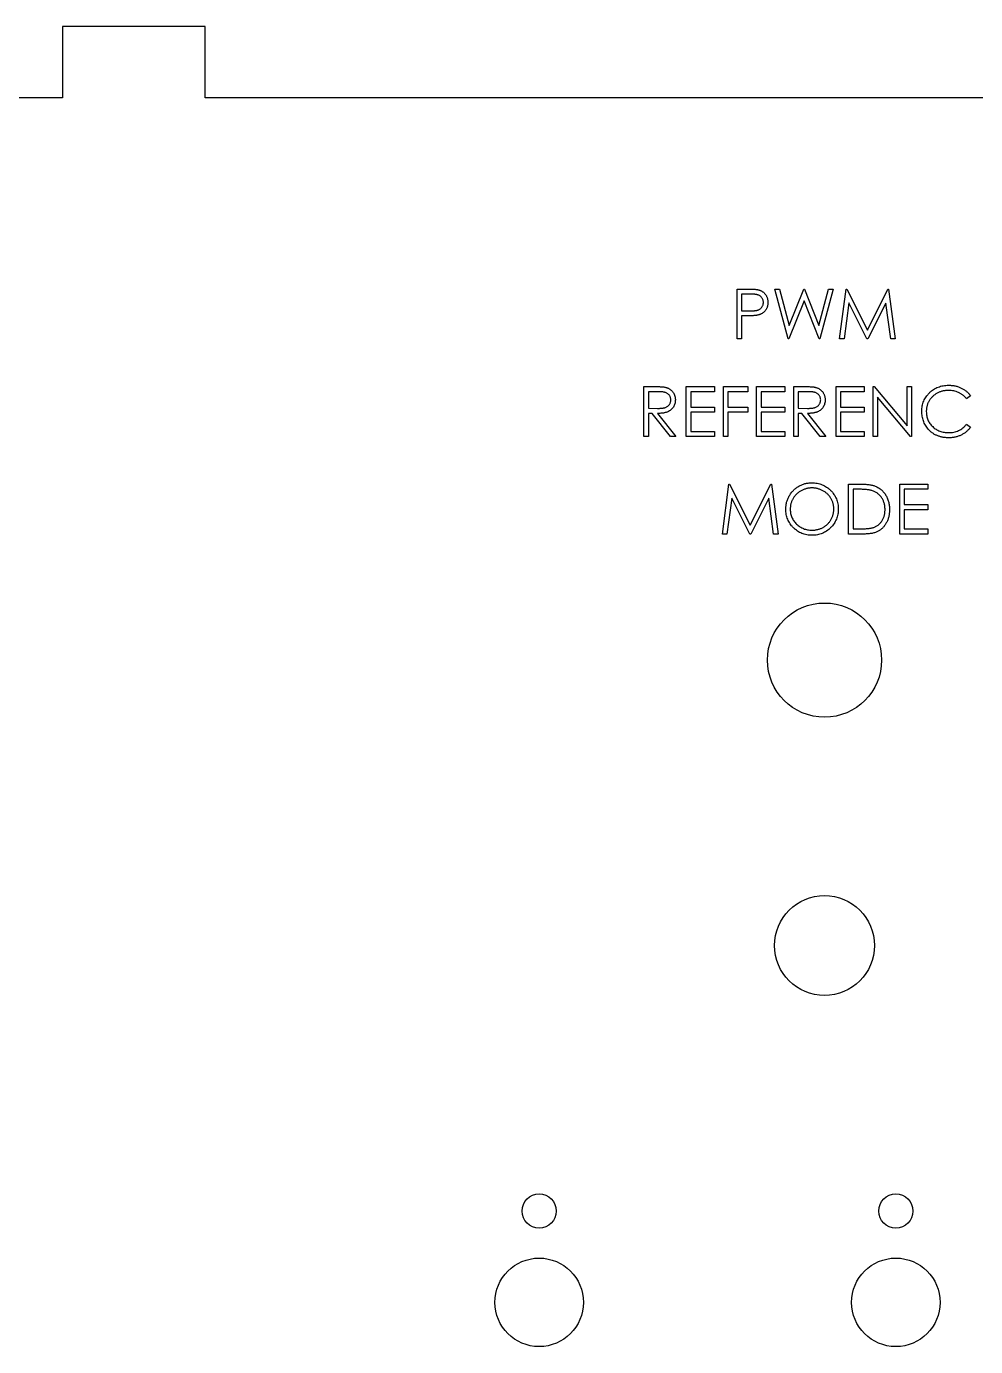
# Model space of a CAD drawing. Header units: millimetres. Extents: x 0 to 1497, y 0 to 497.
# Drawn here: x 539.5 to 606, y 402.2 to 494.7 of the extents above; entities that cross this region are included whole.
import ezdxf

# ---------------------------------------------------------------- set-up
doc = ezdxf.new("R2010")
doc.units = ezdxf.units.MM

msp = doc.modelspace()

# ---------------------------------------------------------------- linework, layer by layer
at = {"color": 7, "linetype": 'Continuous', "lineweight": 25}
for p, q in [((542.017, 494.687), (542.017, 489.687)), ((552.017, 494.687), (542.017, 494.687)), ((552.017, 489.687), (552.017, 494.687)), ((542.017, 489.687), (464.517, 489.687)), ((629.517, 489.687), (552.017, 489.687)), ((589.292, 476.287), (589.979, 476.287)), ((589.292, 472.787), (589.292, 476.287)), ((590.246, 475.928), (589.606, 475.928)), ((589.606, 475.928), (589.606, 474.761)), ((591.94, 476.287), (592.264, 476.287)), ((592.871, 472.787), (591.94, 476.287)), ((592.264, 476.287), (592.949, 473.72)), ((593.981, 475.464), (592.916, 472.787)), ((592.949, 473.72), (593.968, 476.287)), ((593.968, 476.287), (594.014, 476.287)), ((595.034, 472.787), (593.981, 475.464)), ((594.014, 476.287), (595.013, 473.737)), ((595.013, 473.737), (595.702, 476.287)), ((596.023, 476.287), (595.079, 472.787)), ((595.702, 476.287), (596.023, 476.287)), ((596.472, 472.787), (596.934, 476.287)), ((596.934, 476.287), (596.979, 476.287)), ((596.979, 476.287), (598.424, 473.415)), ((598.424, 473.415), (599.865, 476.287)), ((599.865, 476.287), (599.911, 476.287)), ((599.911, 476.287), (600.376, 472.787)), ((589.606, 474.761), (590.219, 474.753)), ((597.122, 475.311), (596.788, 472.787)), ((598.391, 472.787), (597.122, 475.311)), ((599.725, 475.305), (598.461, 472.787)), ((600.06, 472.787), (599.725, 475.305)), ((589.857, 474.402), (589.606, 474.402)), ((589.606, 474.402), (589.606, 472.787)), ((589.606, 472.787), (589.292, 472.787)), ((592.916, 472.787), (592.871, 472.787)), ((595.079, 472.787), (595.034, 472.787)), ((596.788, 472.787), (596.472, 472.787)), ((598.461, 472.787), (598.391, 472.787)), ((600.376, 472.787), (600.06, 472.787)), ((582.763, 469.453), (583.464, 469.453)), ((582.763, 465.953), (582.763, 469.453)), ((583.734, 469.094), (583.077, 469.094)), ((583.077, 469.094), (583.077, 467.928)), ((585.725, 469.453), (587.699, 469.453)), ((585.725, 465.953), (585.725, 469.453)), ((587.699, 469.094), (586.039, 469.094)), ((586.039, 469.094), (586.039, 468.017)), ((587.699, 469.453), (587.699, 469.094)), ((588.327, 469.453), (590.033, 469.453)), ((588.327, 465.953), (588.327, 469.453)), ((590.033, 469.094), (588.642, 469.094)), ((588.642, 469.094), (588.642, 468.017)), ((590.033, 469.453), (590.033, 469.094)), ((590.661, 469.453), (592.635, 469.453)), ((590.661, 465.953), (590.661, 469.453)), ((592.635, 469.094), (590.975, 469.094)), ((590.975, 469.094), (590.975, 468.017)), ((592.635, 469.453), (592.635, 469.094)), ((593.263, 469.453), (593.964, 469.453)), ((593.263, 465.953), (593.263, 469.453)), ((594.234, 469.094), (593.577, 469.094)), ((593.577, 469.094), (593.577, 467.928)), ((596.225, 469.453), (598.199, 469.453)), ((596.225, 465.953), (596.225, 469.453)), ((598.199, 469.094), (596.539, 469.094)), ((596.539, 469.094), (596.539, 468.017)), ((598.199, 469.453), (598.199, 469.094)), ((598.827, 465.953), (598.827, 469.453)), ((598.827, 469.453), (598.893, 469.453)), ((598.893, 469.453), (601.206, 466.699)), ((601.206, 466.699), (601.206, 469.453)), ((601.206, 469.453), (601.52, 469.453)), ((601.52, 469.453), (601.52, 465.953)), ((601.448, 465.953), (599.142, 468.702)), ((599.142, 468.702), (599.142, 465.953)), ((605.648, 468.811), (605.373, 468.601)), ((583.077, 467.928), (583.718, 467.923)), ((583.333, 467.569), (583.077, 467.569)), ((583.077, 467.569), (583.077, 465.953)), ((584.619, 465.953), (583.333, 467.569)), ((583.721, 467.569), (585.007, 465.953)), ((586.039, 468.017), (587.699, 468.017)), ((587.699, 467.659), (586.039, 467.659)), ((586.039, 467.659), (586.039, 466.312)), ((587.699, 468.017), (587.699, 467.659)), ((588.642, 468.017), (590.033, 468.017)), ((590.033, 467.659), (588.642, 467.659)), ((588.642, 467.659), (588.642, 465.953)), ((590.033, 468.017), (590.033, 467.659)), ((590.975, 468.017), (592.635, 468.017)), ((592.635, 467.659), (590.975, 467.659)), ((590.975, 467.659), (590.975, 466.312)), ((592.635, 468.017), (592.635, 467.659)), ((593.577, 467.928), (594.218, 467.923)), ((593.833, 467.569), (593.577, 467.569)), ((593.577, 467.569), (593.577, 465.953)), ((595.119, 465.953), (593.833, 467.569)), ((594.221, 467.569), (595.507, 465.953)), ((596.539, 468.017), (598.199, 468.017)), ((596.539, 467.659), (596.539, 466.312)), ((598.199, 467.659), (596.539, 467.659)), ((598.199, 468.017), (598.199, 467.659)), ((586.039, 466.312), (587.699, 466.312)), ((587.699, 466.312), (587.699, 465.953)), ((590.975, 466.312), (592.635, 466.312)), ((592.635, 466.312), (592.635, 465.953)), ((596.539, 466.312), (598.199, 466.312)), ((598.199, 466.312), (598.199, 465.953)), ((605.373, 466.806), (605.648, 466.598)), ((583.077, 465.953), (582.763, 465.953)), ((585.007, 465.953), (584.619, 465.953)), ((587.699, 465.953), (585.725, 465.953)), ((588.642, 465.953), (588.327, 465.953)), ((592.635, 465.953), (590.661, 465.953)), ((593.577, 465.953), (593.263, 465.953)), ((595.507, 465.953), (595.119, 465.953)), ((598.199, 465.953), (596.225, 465.953)), ((599.142, 465.953), (598.827, 465.953)), ((601.52, 465.953), (601.448, 465.953)), ((588.26, 459.12), (588.722, 462.62)), ((588.722, 462.62), (588.767, 462.62)), ((588.767, 462.62), (590.212, 459.748)), ((590.212, 459.748), (591.654, 462.62)), ((591.654, 462.62), (591.699, 462.62)), ((591.699, 462.62), (592.164, 459.12)), ((597.1, 459.12), (597.1, 462.62)), ((597.1, 462.62), (597.807, 462.62)), ((600.69, 462.62), (602.664, 462.62)), ((600.69, 459.12), (600.69, 462.62)), ((602.664, 462.62), (602.664, 462.261)), ((588.911, 461.644), (588.576, 459.12)), ((590.179, 459.12), (588.911, 461.644)), ((591.513, 461.638), (590.25, 459.12)), ((591.848, 459.12), (591.513, 461.638)), ((597.66, 462.261), (597.414, 462.261)), ((597.414, 462.261), (597.414, 459.479)), ((601.004, 462.261), (601.004, 461.184)), ((602.664, 462.261), (601.004, 462.261)), ((601.004, 461.184), (602.664, 461.184)), ((601.004, 460.825), (601.004, 459.479)), ((602.664, 460.825), (601.004, 460.825)), ((602.664, 461.184), (602.664, 460.825)), ((588.576, 459.12), (588.26, 459.12)), ((590.25, 459.12), (590.179, 459.12)), ((592.164, 459.12), (591.848, 459.12)), ((598.185, 459.12), (597.1, 459.12)), ((597.414, 459.479), (597.816, 459.479)), ((602.664, 459.12), (600.69, 459.12)), ((601.004, 459.479), (602.664, 459.479)), ((602.664, 459.479), (602.664, 459.12))]:
    msp.add_line(p, q, dxfattribs=at)
for centre, radius in [((595.417, 450.287), 4), ((595.417, 430.287), 3.5), ((575.417, 411.687), 1.2), ((600.417, 411.687), 1.2), ((575.417, 405.287), 3.1), ((600.417, 405.287), 3.1)]:
    msp.add_circle(centre, radius, dxfattribs=at)
for points, knots in [([(589.979, 476.287), (590.026, 476.287), (590.116, 476.287), (590.246, 476.284), (590.364, 476.28), (590.469, 476.274), (590.563, 476.267), (590.645, 476.258), (590.715, 476.248), (590.757, 476.239), (590.776, 476.234)], [0, 0, 0, 0, 0.176956, 0.339055, 0.486318, 0.618781, 0.735619, 0.838742, 0.926457, 1, 1, 1, 1]), ([(591.132, 475.347), (591.131, 475.375), (591.128, 475.431), (591.11, 475.513), (591.078, 475.591), (591.035, 475.664), (590.982, 475.73), (590.921, 475.787), (590.851, 475.834), (590.786, 475.864), (590.729, 475.882), (590.678, 475.894), (590.622, 475.905), (590.559, 475.913), (590.49, 475.92), (590.415, 475.925), (590.333, 475.928), (590.276, 475.928), (590.246, 475.928)], [0, 0, 0, 0, 0.070044, 0.139238, 0.208197, 0.279173, 0.349987, 0.418354, 0.48761, 0.557411, 0.59533, 0.637964, 0.685913, 0.738185, 0.796103, 0.858517, 0.926658, 1, 1, 1, 1]), ([(590.776, 476.234), (590.8, 476.228), (590.848, 476.214), (590.917, 476.188), (590.982, 476.157), (591.045, 476.122), (591.103, 476.08), (591.159, 476.035), (591.211, 475.984), (591.259, 475.929), (591.303, 475.87), (591.341, 475.806), (591.373, 475.739), (591.401, 475.668), (591.42, 475.593), (591.435, 475.515), (591.445, 475.433), (591.446, 475.376), (591.446, 475.348)], [0, 0, 0, 0, 0.062481, 0.12349, 0.183411, 0.243153, 0.302127, 0.36171, 0.421842, 0.482932, 0.544552, 0.605681, 0.66768, 0.729984, 0.794551, 0.860346, 0.928907, 1, 1, 1, 1]), ([(590.219, 474.753), (590.249, 474.753), (590.307, 474.753), (590.39, 474.757), (590.468, 474.762), (590.539, 474.769), (590.604, 474.778), (590.662, 474.788), (590.715, 474.802), (590.776, 474.82), (590.844, 474.852), (590.918, 474.899), (590.981, 474.958), (591.035, 475.024), (591.078, 475.098), (591.11, 475.177), (591.128, 475.261), (591.131, 475.318), (591.132, 475.347)], [0, 0, 0, 0, 0.072538, 0.140034, 0.202496, 0.260575, 0.313228, 0.361583, 0.404878, 0.444127, 0.5164, 0.586507, 0.655085, 0.724384, 0.793974, 0.861638, 0.930111, 1, 1, 1, 1]), ([(591.446, 475.348), (591.446, 475.319), (591.445, 475.263), (591.435, 475.18), (591.422, 475.102), (591.401, 475.027), (591.374, 474.956), (591.343, 474.889), (591.305, 474.826), (591.261, 474.767), (591.213, 474.712), (591.159, 474.661), (591.102, 474.616), (591.04, 474.575), (590.973, 474.539), (590.902, 474.507), (590.826, 474.481), (590.774, 474.467), (590.748, 474.46)], [0, 0, 0, 0, 0.070119, 0.137192, 0.202016, 0.264631, 0.326117, 0.38601, 0.445812, 0.505298, 0.564633, 0.624283, 0.683902, 0.743953, 0.805388, 0.868388, 0.933084, 1, 1, 1, 1]), ([(590.748, 474.46), (590.726, 474.455), (590.678, 474.445), (590.599, 474.433), (590.506, 474.424), (590.401, 474.416), (590.284, 474.41), (590.153, 474.405), (590.009, 474.402), (589.909, 474.402), (589.857, 474.402)], [0, 0, 0, 0, 0.075173, 0.164746, 0.268017, 0.385912, 0.517789, 0.663691, 0.824413, 1, 1, 1, 1]), ([(583.464, 469.453), (583.511, 469.453), (583.6, 469.453), (583.729, 469.451), (583.846, 469.446), (583.951, 469.442), (584.044, 469.435), (584.126, 469.428), (584.195, 469.418), (584.238, 469.41), (584.257, 469.406)], [0, 0, 0, 0, 0.176258, 0.338434, 0.484822, 0.617158, 0.734698, 0.837385, 0.926372, 1, 1, 1, 1]), ([(584.648, 468.518), (584.647, 468.546), (584.644, 468.602), (584.625, 468.684), (584.592, 468.761), (584.548, 468.833), (584.494, 468.898), (584.43, 468.954), (584.36, 469.001), (584.293, 469.03), (584.234, 469.048), (584.183, 469.061), (584.124, 469.071), (584.059, 469.08), (583.988, 469.087), (583.909, 469.091), (583.823, 469.094), (583.764, 469.094), (583.734, 469.094)], [0, 0, 0, 0, 0.068814, 0.136365, 0.204019, 0.273064, 0.342913, 0.410965, 0.479169, 0.549308, 0.587652, 0.630647, 0.678879, 0.731934, 0.791111, 0.855283, 0.925086, 1, 1, 1, 1]), ([(584.257, 469.406), (584.282, 469.399), (584.333, 469.387), (584.406, 469.36), (584.475, 469.33), (584.541, 469.294), (584.603, 469.252), (584.661, 469.206), (584.716, 469.155), (584.766, 469.098), (584.813, 469.038), (584.853, 468.973), (584.887, 468.905), (584.914, 468.834), (584.936, 468.76), (584.951, 468.682), (584.961, 468.601), (584.962, 468.545), (584.962, 468.517)], [0, 0, 0, 0, 0.064217, 0.127064, 0.188745, 0.249132, 0.309453, 0.369827, 0.43065, 0.492352, 0.554072, 0.61569, 0.676798, 0.738439, 0.801317, 0.865185, 0.931641, 1, 1, 1, 1]), ([(593.964, 469.453), (594.011, 469.453), (594.1, 469.453), (594.229, 469.451), (594.346, 469.446), (594.451, 469.442), (594.544, 469.435), (594.626, 469.428), (594.695, 469.418), (594.738, 469.41), (594.757, 469.406)], [0, 0, 0, 0, 0.176258, 0.338434, 0.484822, 0.617158, 0.734698, 0.837385, 0.926372, 1, 1, 1, 1]), ([(595.148, 468.518), (595.147, 468.546), (595.144, 468.602), (595.125, 468.684), (595.092, 468.761), (595.048, 468.833), (594.994, 468.898), (594.93, 468.954), (594.86, 469.001), (594.793, 469.03), (594.734, 469.048), (594.683, 469.061), (594.624, 469.071), (594.559, 469.08), (594.488, 469.087), (594.409, 469.091), (594.323, 469.094), (594.264, 469.094), (594.234, 469.094)], [0, 0, 0, 0, 0.068814, 0.136365, 0.204019, 0.273064, 0.342913, 0.410965, 0.479169, 0.549308, 0.587652, 0.630647, 0.678879, 0.731934, 0.791111, 0.855283, 0.925086, 1, 1, 1, 1]), ([(594.757, 469.406), (594.782, 469.399), (594.833, 469.387), (594.906, 469.36), (594.975, 469.33), (595.041, 469.294), (595.103, 469.252), (595.161, 469.206), (595.216, 469.155), (595.266, 469.098), (595.313, 469.038), (595.353, 468.973), (595.387, 468.905), (595.414, 468.834), (595.436, 468.76), (595.451, 468.682), (595.461, 468.601), (595.462, 468.545), (595.462, 468.517)], [0, 0, 0, 0, 0.064217, 0.127064, 0.188745, 0.249132, 0.309453, 0.369827, 0.43065, 0.492352, 0.554072, 0.61569, 0.676798, 0.738439, 0.801317, 0.865185, 0.931641, 1, 1, 1, 1]), ([(602.238, 467.724), (602.239, 467.787), (602.242, 467.911), (602.268, 468.092), (602.31, 468.266), (602.37, 468.433), (602.445, 468.592), (602.538, 468.743), (602.648, 468.886), (602.773, 469.02), (602.911, 469.143), (603.058, 469.251), (603.215, 469.34), (603.379, 469.415), (603.553, 469.473), (603.735, 469.513), (603.925, 469.538), (604.055, 469.542), (604.121, 469.543)], [0, 0, 0, 0, 0.064558, 0.127014, 0.187955, 0.248014, 0.307748, 0.368235, 0.42947, 0.492743, 0.556258, 0.618217, 0.679655, 0.741246, 0.803415, 0.866815, 0.932328, 1, 1, 1, 1]), ([(604.101, 469.184), (604.066, 469.184), (603.996, 469.183), (603.893, 469.172), (603.791, 469.157), (603.691, 469.135), (603.594, 469.107), (603.498, 469.074), (603.404, 469.033), (603.313, 468.987), (603.225, 468.935), (603.142, 468.879), (603.064, 468.819), (602.991, 468.754), (602.923, 468.685), (602.86, 468.612), (602.803, 468.534), (602.75, 468.453), (602.703, 468.368), (602.663, 468.28), (602.628, 468.19), (602.601, 468.097), (602.579, 468.001), (602.564, 467.903), (602.553, 467.802), (602.552, 467.734), (602.552, 467.7)], [0, 0, 0, 0, 0.043955, 0.087502, 0.130463, 0.172752, 0.215403, 0.25765, 0.300153, 0.343121, 0.385925, 0.427686, 0.468818, 0.509492, 0.549883, 0.58998, 0.630405, 0.670869, 0.711384, 0.751627, 0.791776, 0.832459, 0.873319, 0.914543, 0.956924, 1, 1, 1, 1]), ([(605.373, 468.601), (605.354, 468.624), (605.315, 468.671), (605.252, 468.736), (605.187, 468.797), (605.119, 468.854), (605.047, 468.906), (604.973, 468.954), (604.896, 468.997), (604.789, 469.05), (604.649, 469.104), (604.474, 469.15), (604.29, 469.179), (604.165, 469.183), (604.101, 469.184)], [0, 0, 0, 0, 0.063163, 0.125475, 0.187121, 0.248294, 0.309295, 0.36985, 0.430973, 0.492456, 0.616148, 0.740844, 0.868183, 1, 1, 1, 1]), ([(604.121, 469.543), (604.161, 469.543), (604.241, 469.542), (604.359, 469.532), (604.473, 469.517), (604.585, 469.496), (604.694, 469.47), (604.8, 469.435), (604.903, 469.396), (605.003, 469.351), (605.098, 469.301), (605.19, 469.246), (605.278, 469.185), (605.361, 469.121), (605.44, 469.05), (605.515, 468.976), (605.584, 468.896), (605.627, 468.839), (605.648, 468.811)], [0, 0, 0, 0, 0.0685475, 0.1356829, 0.201215, 0.2656822, 0.3292668, 0.3923954, 0.4550698, 0.5171269, 0.57879, 0.6397399, 0.7001915, 0.7598062, 0.8196283, 0.8793548, 0.9395116, 1, 1, 1, 1]), ([(583.718, 467.923), (583.748, 467.923), (583.806, 467.923), (583.89, 467.927), (583.968, 467.931), (584.04, 467.938), (584.106, 467.947), (584.166, 467.958), (584.22, 467.972), (584.283, 467.992), (584.353, 468.024), (584.43, 468.07), (584.495, 468.129), (584.549, 468.196), (584.594, 468.269), (584.625, 468.349), (584.644, 468.432), (584.647, 468.489), (584.648, 468.518)], [0, 0, 0, 0, 0.071668, 0.138913, 0.201185, 0.259124, 0.312255, 0.360682, 0.405086, 0.445102, 0.518778, 0.589462, 0.658462, 0.727283, 0.796322, 0.863175, 0.930949, 1, 1, 1, 1]), ([(584.962, 468.517), (584.961, 468.471), (584.958, 468.38), (584.931, 468.248), (584.887, 468.125), (584.827, 468.01), (584.75, 467.907), (584.658, 467.817), (584.55, 467.741), (584.449, 467.689), (584.361, 467.655), (584.288, 467.632), (584.208, 467.613), (584.123, 467.597), (584.031, 467.585), (583.933, 467.576), (583.829, 467.57), (583.758, 467.569), (583.721, 467.569)], [0, 0, 0, 0, 0.07878, 0.153721, 0.226714, 0.299191, 0.37119, 0.443006, 0.516689, 0.593217, 0.633873, 0.676989, 0.7229, 0.771959, 0.824211, 0.879379, 0.937948, 1, 1, 1, 1]), ([(594.218, 467.923), (594.248, 467.923), (594.306, 467.923), (594.39, 467.927), (594.468, 467.931), (594.54, 467.938), (594.606, 467.947), (594.666, 467.958), (594.72, 467.972), (594.783, 467.992), (594.853, 468.024), (594.93, 468.07), (594.995, 468.129), (595.049, 468.196), (595.094, 468.269), (595.125, 468.349), (595.144, 468.432), (595.147, 468.489), (595.148, 468.518)], [0, 0, 0, 0, 0.071668, 0.138913, 0.201185, 0.259124, 0.312255, 0.360682, 0.405086, 0.445102, 0.518778, 0.589462, 0.658462, 0.727283, 0.796322, 0.863175, 0.930949, 1, 1, 1, 1]), ([(595.462, 468.517), (595.461, 468.471), (595.458, 468.38), (595.431, 468.248), (595.387, 468.125), (595.327, 468.01), (595.25, 467.907), (595.158, 467.817), (595.05, 467.741), (594.949, 467.689), (594.861, 467.655), (594.788, 467.632), (594.708, 467.613), (594.623, 467.597), (594.531, 467.585), (594.433, 467.576), (594.329, 467.57), (594.258, 467.569), (594.221, 467.569)], [0, 0, 0, 0, 0.07878, 0.153721, 0.226714, 0.299191, 0.37119, 0.443006, 0.516689, 0.593217, 0.633873, 0.676989, 0.7229, 0.771959, 0.824211, 0.879379, 0.937948, 1, 1, 1, 1]), ([(602.682, 466.476), (602.646, 466.519), (602.576, 466.606), (602.486, 466.746), (602.408, 466.893), (602.346, 467.046), (602.297, 467.206), (602.263, 467.373), (602.242, 467.546), (602.239, 467.664), (602.238, 467.724)], [0, 0, 0, 0, 0.124329, 0.247156, 0.36878, 0.490734, 0.613614, 0.738958, 0.867311, 1, 1, 1, 1]), ([(602.552, 467.7), (602.553, 467.648), (602.556, 467.547), (602.578, 467.398), (602.611, 467.255), (602.661, 467.12), (602.723, 466.99), (602.801, 466.868), (602.892, 466.751), (602.996, 466.644), (603.111, 466.545), (603.234, 466.458), (603.364, 466.386), (603.502, 466.326), (603.647, 466.279), (603.799, 466.247), (603.959, 466.226), (604.068, 466.224), (604.123, 466.223)], [0, 0, 0, 0, 0.0643232, 0.1262901, 0.1867265, 0.2461464, 0.3055756, 0.3654294, 0.4263263, 0.4888399, 0.551725, 0.6139186, 0.6754838, 0.7373339, 0.800229, 0.8645023, 0.9310407, 1, 1, 1, 1]), ([(604.125, 465.864), (604.087, 465.864), (604.013, 465.864), (603.903, 465.873), (603.796, 465.884), (603.692, 465.902), (603.591, 465.922), (603.494, 465.949), (603.399, 465.98), (603.307, 466.016), (603.218, 466.056), (603.132, 466.102), (603.049, 466.153), (602.969, 466.207), (602.892, 466.267), (602.819, 466.332), (602.748, 466.401), (602.704, 466.451), (602.682, 466.476)], [0, 0, 0, 0, 0.069663, 0.13775, 0.203917, 0.26878, 0.332414, 0.394754, 0.45618, 0.516996, 0.577396, 0.637198, 0.696999, 0.756756, 0.816554, 0.876948, 0.938132, 1, 1, 1, 1]), ([(604.123, 466.223), (604.184, 466.224), (604.304, 466.228), (604.481, 466.256), (604.65, 466.301), (604.811, 466.365), (604.964, 466.448), (605.11, 466.549), (605.248, 466.668), (605.331, 466.759), (605.373, 466.806)], [0, 0, 0, 0, 0.128515, 0.252949, 0.374755, 0.49594, 0.617181, 0.740909, 0.867811, 1, 1, 1, 1]), ([(605.648, 466.598), (605.626, 466.569), (605.582, 466.512), (605.51, 466.432), (605.435, 466.356), (605.355, 466.286), (605.272, 466.22), (605.184, 466.16), (605.092, 466.105), (604.997, 466.054), (604.898, 466.009), (604.796, 465.971), (604.691, 465.937), (604.584, 465.91), (604.473, 465.889), (604.36, 465.875), (604.243, 465.865), (604.165, 465.864), (604.125, 465.864)], [0, 0, 0, 0, 0.061674, 0.123053, 0.183475, 0.243727, 0.304279, 0.364863, 0.425946, 0.487391, 0.54922, 0.611144, 0.673529, 0.736961, 0.800785, 0.866013, 0.932101, 1, 1, 1, 1]), ([(592.702, 460.855), (592.703, 460.896), (592.704, 460.979), (592.717, 461.102), (592.735, 461.223), (592.762, 461.341), (592.797, 461.457), (592.838, 461.571), (592.888, 461.683), (592.945, 461.791), (593.008, 461.896), (593.078, 461.995), (593.152, 462.089), (593.233, 462.175), (593.319, 462.257), (593.41, 462.333), (593.507, 462.403), (593.609, 462.467), (593.715, 462.524), (593.824, 462.573), (593.934, 462.616), (594.047, 462.65), (594.162, 462.677), (594.28, 462.695), (594.399, 462.708), (594.479, 462.709), (594.52, 462.71)], [0, 0, 0, 0, 0.043209, 0.085873, 0.12812, 0.170152, 0.211918, 0.253753, 0.296006, 0.338443, 0.381015, 0.42282, 0.464089, 0.505126, 0.545975, 0.586985, 0.628339, 0.670084, 0.711992, 0.753039, 0.794049, 0.834886, 0.875498, 0.916547, 0.958004, 1, 1, 1, 1]), ([(594.52, 462.71), (594.585, 462.708), (594.712, 462.705), (594.899, 462.68), (595.078, 462.638), (595.249, 462.581), (595.412, 462.505), (595.566, 462.413), (595.713, 462.305), (595.849, 462.18), (595.974, 462.045), (596.083, 461.9), (596.175, 461.748), (596.251, 461.587), (596.31, 461.419), (596.351, 461.243), (596.377, 461.06), (596.38, 460.935), (596.382, 460.871)], [0, 0, 0, 0, 0.06657, 0.130749, 0.1934128, 0.2549894, 0.3161136, 0.3772618, 0.4394008, 0.5029706, 0.566525, 0.6282311, 0.6890906, 0.7493447, 0.8101696, 0.8716098, 0.9348692, 1, 1, 1, 1]), ([(597.807, 462.62), (597.868, 462.62), (597.987, 462.619), (598.158, 462.613), (598.317, 462.604), (598.463, 462.59), (598.595, 462.573), (598.714, 462.551), (598.821, 462.526), (598.886, 462.504), (598.917, 462.494)], [0, 0, 0, 0, 0.164289, 0.317406, 0.458844, 0.589367, 0.707831, 0.81577, 0.91288, 1, 1, 1, 1]), ([(594.535, 462.351), (594.502, 462.35), (594.436, 462.35), (594.338, 462.339), (594.241, 462.324), (594.145, 462.302), (594.051, 462.273), (593.958, 462.239), (593.866, 462.198), (593.776, 462.151), (593.689, 462.1), (593.607, 462.043), (593.53, 461.982), (593.458, 461.916), (593.39, 461.847), (593.327, 461.773), (593.269, 461.694), (593.217, 461.612), (593.17, 461.526), (593.128, 461.438), (593.094, 461.346), (593.066, 461.253), (593.043, 461.157), (593.028, 461.059), (593.018, 460.958), (593.017, 460.89), (593.017, 460.856)], [0, 0, 0, 0, 0.042023, 0.083645, 0.124984, 0.166247, 0.207702, 0.249631, 0.291742, 0.334743, 0.37746, 0.419556, 0.461044, 0.502096, 0.542891, 0.583801, 0.624864, 0.666225, 0.707399, 0.748557, 0.789655, 0.83074, 0.87207, 0.913993, 0.956498, 1, 1, 1, 1]), ([(596.068, 460.872), (596.067, 460.906), (596.067, 460.973), (596.056, 461.073), (596.041, 461.17), (596.019, 461.265), (595.991, 461.357), (595.957, 461.446), (595.916, 461.533), (595.869, 461.618), (595.816, 461.699), (595.759, 461.777), (595.696, 461.849), (595.628, 461.919), (595.555, 461.983), (595.476, 462.043), (595.393, 462.1), (595.305, 462.151), (595.215, 462.198), (595.122, 462.239), (595.027, 462.273), (594.932, 462.302), (594.834, 462.324), (594.736, 462.339), (594.636, 462.35), (594.569, 462.35), (594.535, 462.351)], [0, 0, 0, 0, 0.042915, 0.08513, 0.126473, 0.167453, 0.207976, 0.248249, 0.28875, 0.32967, 0.370537, 0.411129, 0.451819, 0.492406, 0.533486, 0.575263, 0.617441, 0.660672, 0.70394, 0.746868, 0.789079, 0.831104, 0.873238, 0.915166, 0.957381, 1, 1, 1, 1]), ([(598.736, 462.163), (598.706, 462.171), (598.644, 462.188), (598.542, 462.207), (598.427, 462.224), (598.3, 462.238), (598.158, 462.248), (598.004, 462.255), (597.837, 462.261), (597.72, 462.261), (597.66, 462.261)], [0, 0, 0, 0, 0.084319, 0.179285, 0.286583, 0.405111, 0.535593, 0.67819, 0.832976, 1, 1, 1, 1]), ([(599.658, 460.827), (599.657, 460.868), (599.656, 460.948), (599.643, 461.066), (599.625, 461.179), (599.598, 461.288), (599.564, 461.393), (599.521, 461.493), (599.473, 461.589), (599.415, 461.679), (599.351, 461.764), (599.281, 461.842), (599.205, 461.913), (599.124, 461.978), (599.035, 462.035), (598.941, 462.085), (598.841, 462.128), (598.771, 462.151), (598.736, 462.163)], [0, 0, 0, 0, 0.070151, 0.137813, 0.203226, 0.267174, 0.330024, 0.391794, 0.453084, 0.514334, 0.575, 0.634865, 0.694116, 0.753442, 0.813126, 0.87408, 0.936007, 1, 1, 1, 1]), ([(598.917, 462.494), (598.958, 462.478), (599.038, 462.448), (599.152, 462.39), (599.259, 462.325), (599.36, 462.252), (599.453, 462.169), (599.541, 462.08), (599.621, 461.982), (599.694, 461.876), (599.759, 461.763), (599.817, 461.645), (599.864, 461.521), (599.903, 461.392), (599.934, 461.258), (599.956, 461.119), (599.97, 460.974), (599.971, 460.876), (599.972, 460.826)], [0, 0, 0, 0, 0.061545, 0.121694, 0.181155, 0.239875, 0.298702, 0.357647, 0.417605, 0.478494, 0.540407, 0.602345, 0.665004, 0.728559, 0.793651, 0.860534, 0.929236, 1, 1, 1, 1]), ([(594.548, 459.03), (594.484, 459.032), (594.359, 459.035), (594.176, 459.061), (594, 459.102), (593.831, 459.161), (593.67, 459.236), (593.517, 459.328), (593.371, 459.438), (593.235, 459.562), (593.11, 459.697), (593.001, 459.842), (592.909, 459.994), (592.834, 460.153), (592.774, 460.318), (592.733, 460.491), (592.707, 460.67), (592.704, 460.793), (592.702, 460.855)], [0, 0, 0, 0, 0.065819, 0.129747, 0.192072, 0.253459, 0.31457, 0.37628, 0.439026, 0.503267, 0.567493, 0.629705, 0.691, 0.751452, 0.812004, 0.87315, 0.935635, 1, 1, 1, 1]), ([(593.017, 460.856), (593.018, 460.805), (593.02, 460.706), (593.042, 460.56), (593.076, 460.42), (593.126, 460.287), (593.188, 460.158), (593.265, 460.036), (593.357, 459.921), (593.46, 459.812), (593.574, 459.714), (593.694, 459.627), (593.82, 459.553), (593.952, 459.494), (594.09, 459.446), (594.233, 459.414), (594.382, 459.392), (594.484, 459.39), (594.535, 459.389)], [0, 0, 0, 0, 0.064504, 0.126899, 0.187747, 0.24815, 0.308586, 0.369583, 0.431827, 0.49618, 0.560668, 0.623504, 0.68526, 0.746537, 0.808327, 0.870486, 0.934317, 1, 1, 1, 1]), ([(594.535, 459.389), (594.57, 459.39), (594.638, 459.391), (594.741, 459.4), (594.841, 459.415), (594.939, 459.437), (595.035, 459.465), (595.13, 459.497), (595.222, 459.538), (595.312, 459.583), (595.398, 459.634), (595.481, 459.689), (595.557, 459.75), (595.63, 459.815), (595.697, 459.884), (595.76, 459.957), (595.817, 460.036), (595.869, 460.118), (595.916, 460.204), (595.957, 460.292), (595.991, 460.383), (596.019, 460.477), (596.041, 460.572), (596.056, 460.67), (596.067, 460.77), (596.067, 460.838), (596.068, 460.872)], [0, 0, 0, 0, 0.043633, 0.086538, 0.129177, 0.171436, 0.213416, 0.255266, 0.297369, 0.339941, 0.382347, 0.423953, 0.464871, 0.505572, 0.546003, 0.586568, 0.627065, 0.668271, 0.709549, 0.750428, 0.791096, 0.832027, 0.873136, 0.914611, 0.956956, 1, 1, 1, 1]), ([(596.382, 460.871), (596.38, 460.809), (596.377, 460.684), (596.351, 460.502), (596.31, 460.327), (596.252, 460.159), (596.176, 459.999), (596.084, 459.846), (595.975, 459.7), (595.85, 459.564), (595.715, 459.439), (595.57, 459.33), (595.418, 459.236), (595.258, 459.162), (595.091, 459.102), (594.916, 459.061), (594.735, 459.035), (594.611, 459.032), (594.548, 459.03)], [0, 0, 0, 0, 0.065227, 0.128569, 0.19032, 0.251378, 0.312388, 0.373789, 0.436431, 0.500567, 0.564687, 0.627136, 0.688455, 0.749246, 0.810155, 0.871671, 0.934773, 1, 1, 1, 1]), ([(599.972, 460.826), (599.971, 460.783), (599.97, 460.697), (599.959, 460.572), (599.943, 460.45), (599.917, 460.332), (599.887, 460.218), (599.848, 460.108), (599.803, 460.002), (599.751, 459.9), (599.694, 459.804), (599.633, 459.714), (599.568, 459.63), (599.497, 459.553), (599.423, 459.482), (599.345, 459.418), (599.262, 459.36), (599.175, 459.308), (599.082, 459.263), (598.979, 459.225), (598.868, 459.193), (598.749, 459.166), (598.62, 459.145), (598.483, 459.131), (598.337, 459.121), (598.236, 459.12), (598.185, 459.12)], [0, 0, 0, 0, 0.046081, 0.090807, 0.134295, 0.177024, 0.218823, 0.260244, 0.30108, 0.341614, 0.381583, 0.42012, 0.458075, 0.494738, 0.531195, 0.566934, 0.602713, 0.638327, 0.674853, 0.713467, 0.754442, 0.797815, 0.843989, 0.893072, 0.944963, 1, 1, 1, 1]), ([(598.816, 459.568), (598.848, 459.579), (598.911, 459.602), (599.002, 459.642), (599.087, 459.69), (599.167, 459.744), (599.241, 459.804), (599.311, 459.871), (599.375, 459.944), (599.434, 460.023), (599.486, 460.107), (599.532, 460.197), (599.572, 460.29), (599.603, 460.389), (599.628, 460.492), (599.645, 460.6), (599.656, 460.712), (599.657, 460.788), (599.658, 460.827)], [0, 0, 0, 0, 0.0624145, 0.1233382, 0.1831245, 0.241783, 0.3005789, 0.3596801, 0.4188816, 0.4795307, 0.5408505, 0.6023034, 0.6644632, 0.7278057, 0.7928948, 0.8596723, 0.9284644, 1, 1, 1, 1]), ([(597.816, 459.479), (597.873, 459.479), (597.985, 459.48), (598.144, 459.484), (598.29, 459.491), (598.422, 459.5), (598.54, 459.513), (598.645, 459.527), (598.736, 459.545), (598.791, 459.561), (598.816, 459.568)], [0, 0, 0, 0, 0.171901, 0.330628, 0.475549, 0.606746, 0.725024, 0.829742, 0.921323, 1, 1, 1, 1])]:
    msp.add_open_spline(points, degree=3, knots=knots, dxfattribs=at)

doc.saveas('drawing.dxf')
